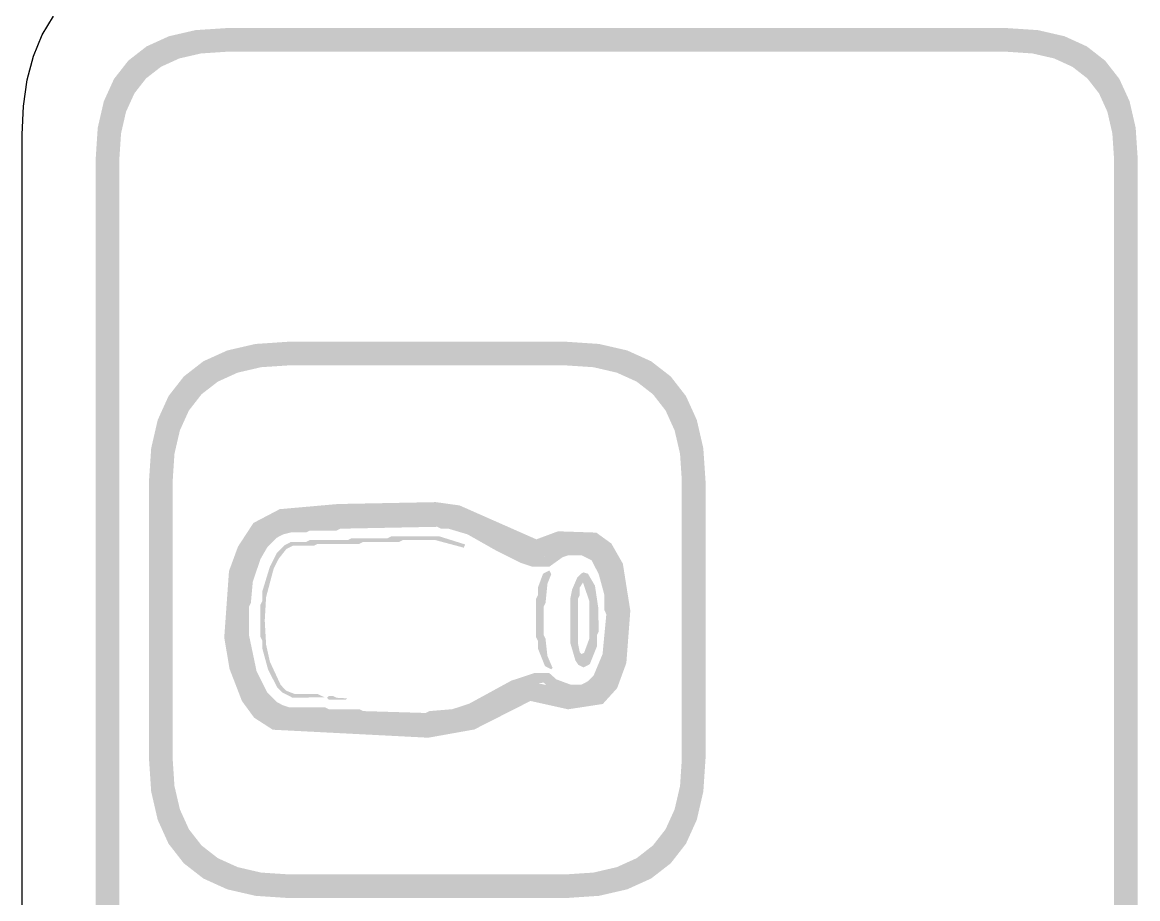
# Model space of a CAD drawing. Header units: millimetres. Extents: x 6 to 441, y 6 to 299.
# Drawn here: x 235.96 to 254.8, y 84.09 to 98.9 of the extents above; entities that cross this region are included whole.
import ezdxf

# ---------------------------------------------------------------- set-up
doc = ezdxf.new("R2010")
doc.units = ezdxf.units.MM
doc.layers.add('CUT', color=1, linetype='Continuous')
doc.layers.add('RASTER', color=7, linetype='Continuous')

msp = doc.modelspace()

# ---------------------------------------------------------------- hatches: boundary and pattern name
at = {"layer": 'RASTER'}
h = msp.add_hatch(color=7, dxfattribs=at)
h.paths.add_polyline_path([(252.6, 98.8), (253.116, 98.766), (253.563, 98.663), (253.941, 98.491), (254.25, 98.25), (254.491, 97.941), (254.663, 97.563), (254.766, 97.116), (254.8, 96.6), (254.8, 39.4), (254.766, 38.884), (254.663, 38.438), (254.491, 38.059), (254.25, 37.75), (253.941, 37.509), (253.563, 37.337), (253.116, 37.234), (252.6, 37.2), (239.4, 37.2), (238.884, 37.234), (238.438, 37.338), (238.059, 37.509), (237.75, 37.75), (237.509, 38.059), (237.338, 38.438), (237.234, 38.884), (237.2, 39.4), (237.2, 96.6), (237.234, 97.116), (237.337, 97.563), (237.509, 97.941), (237.75, 98.25), (238.059, 98.491), (238.438, 98.663), (238.884, 98.766), (239.4, 98.8)])
h.paths.add_polyline_path([(252.6, 98.4), (239.4, 98.4), (238.978, 98.372), (238.613, 98.288), (238.303, 98.147), (238.05, 97.95), (237.853, 97.697), (237.712, 97.387), (237.628, 97.022), (237.6, 96.6), (237.6, 39.4), (237.628, 38.978), (237.712, 38.612), (237.853, 38.303), (238.05, 38.05), (238.303, 37.853), (238.613, 37.713), (238.978, 37.628), (239.4, 37.6), (252.6, 37.6), (253.022, 37.628), (253.388, 37.713), (253.697, 37.853), (253.95, 38.05), (254.147, 38.303), (254.288, 38.612), (254.372, 38.978), (254.4, 39.4), (254.4, 96.6), (254.372, 97.022), (254.288, 97.387), (254.147, 97.697), (253.95, 97.95), (253.697, 98.147), (253.388, 98.288), (253.022, 98.372), (252.6, 98.4)], flags=0)
h = msp.add_hatch(color=7, dxfattribs=at)
h.paths.add_polyline_path([(245.15, 93.5), (245.701, 93.463), (246.178, 93.353), (246.582, 93.17), (246.913, 92.913), (247.17, 92.582), (247.353, 92.178), (247.463, 91.701), (247.5, 91.15), (247.5, 86.45), (247.463, 85.899), (247.353, 85.422), (247.17, 85.018), (246.913, 84.687), (246.582, 84.43), (246.178, 84.247), (245.701, 84.137), (245.15, 84.1), (240.45, 84.1), (239.899, 84.137), (239.422, 84.247), (239.018, 84.43), (238.687, 84.688), (238.43, 85.018), (238.247, 85.422), (238.137, 85.899), (238.1, 86.45), (238.1, 91.15), (238.137, 91.701), (238.247, 92.178), (238.43, 92.582), (238.688, 92.913), (239.018, 93.17), (239.422, 93.353), (239.899, 93.463), (240.45, 93.5)])
h.paths.add_polyline_path([(245.15, 93.1), (240.45, 93.1), (239.993, 93.07), (239.597, 92.978), (239.262, 92.826), (238.988, 92.613), (238.774, 92.338), (238.622, 92.003), (238.53, 91.607), (238.5, 91.15), (238.5, 86.45), (238.53, 85.993), (238.622, 85.597), (238.774, 85.262), (238.988, 84.988), (239.262, 84.774), (239.597, 84.622), (239.993, 84.53), (240.45, 84.5), (245.15, 84.5), (245.607, 84.53), (246.003, 84.622), (246.338, 84.774), (246.612, 84.988), (246.826, 85.262), (246.978, 85.597), (247.07, 85.993), (247.1, 86.45), (247.1, 91.15), (247.07, 91.607), (246.978, 92.003), (246.826, 92.338), (246.613, 92.612), (246.338, 92.826), (246.003, 92.978), (245.607, 93.07), (245.15, 93.1)], flags=0)
h = msp.add_hatch(color=7, dxfattribs=at)
h.paths.add_polyline_path([(246.23, 88.954), (246.163, 88.072), (246.007, 87.646), (245.765, 87.379), (245.178, 87.289), (244.543, 87.43), (243.594, 86.948), (242.817, 86.809), (240.191, 86.944), (239.876, 87.147), (239.67, 87.429), (239.46, 87.974), (239.371, 88.503), (239.451, 89.624), (239.603, 90.038), (239.864, 90.438), (240.308, 90.671), (241.289, 90.758), (242.945, 90.79), (243.346, 90.734), (244.643, 90.161), (245.009, 90.297), (245.655, 90.275), (245.909, 90.091), (246.104, 89.75)])
h.paths.add_polyline_path([(245.908, 88.941), (245.797, 89.642), (245.665, 89.872), (245.546, 89.958), (245.062, 89.975), (244.632, 89.815), (243.257, 90.424), (242.926, 90.47), (241.307, 90.438), (240.4, 90.358), (240.086, 90.193), (239.891, 89.893), (239.767, 89.556), (239.693, 88.519), (239.771, 88.059), (239.953, 87.583), (240.1, 87.384), (240.292, 87.259), (242.797, 87.131), (243.491, 87.255), (244.501, 87.768), (245.189, 87.614), (245.604, 87.678), (245.728, 87.815), (245.847, 88.141), (245.908, 88.941)], flags=0)
h = msp.add_hatch(color=7, dxfattribs=at)
h.paths.add_polyline_path([(245.976, 89.144), (245.986, 88.479), (245.954, 88.415), (245.954, 88.286), (245.858, 87.933), (245.739, 87.699), (245.674, 87.634), (245.504, 87.548), (245.28, 87.516), (245.215, 87.548), (245.055, 87.548), (244.885, 87.634), (244.766, 87.74), (244.509, 87.708), (244.114, 87.525), (243.449, 87.162), (243, 87.066), (241.972, 87.066), (241.908, 87.098), (241.234, 87.098), (241.17, 87.13), (240.495, 87.13), (240.335, 87.162), (240.165, 87.249), (239.94, 87.474), (239.725, 87.933), (239.628, 88.35), (239.628, 88.575), (239.596, 88.639), (239.596, 88.961), (239.628, 89.025), (239.66, 89.442), (239.757, 89.763), (239.94, 90.126), (240.132, 90.319), (240.303, 90.405), (240.559, 90.47), (241.523, 90.502), (241.587, 90.534), (243.096, 90.534), (243.546, 90.405), (244.445, 89.924), (244.669, 89.86), (244.788, 89.869), (244.885, 89.966), (245.055, 90.052), (245.408, 90.084), (245.674, 89.966), (245.771, 89.837), (245.922, 89.474)])
h.paths.add_polyline_path([(245.825, 88.896), (245.793, 88.961), (245.793, 89.217), (245.697, 89.571), (245.578, 89.805), (245.408, 89.892), (245.183, 89.892), (245.087, 89.86), (244.862, 89.699), (244.573, 89.699), (244.38, 89.763), (243.973, 89.966), (243.481, 90.245), (243.16, 90.341), (243.032, 90.341), (242.968, 90.373), (241.33, 90.341), (241.266, 90.309), (240.816, 90.309), (240.752, 90.277), (240.495, 90.277), (240.367, 90.245), (240.261, 90.19), (240.1, 90.03), (239.982, 89.827), (239.853, 89.442), (239.821, 89.089), (239.789, 89.025), (239.789, 88.543), (239.917, 87.933), (240.1, 87.57), (240.261, 87.41), (240.367, 87.355), (240.463, 87.323), (241.073, 87.323), (241.137, 87.291), (241.651, 87.291), (241.715, 87.259), (242.775, 87.227), (242.839, 87.259), (243.225, 87.291), (243.514, 87.387), (244.22, 87.773), (244.605, 87.901), (244.862, 87.901), (244.981, 87.795), (245.215, 87.708), (245.408, 87.708), (245.514, 87.763), (245.61, 87.859), (245.761, 88.222)], flags=0)
h.paths.add_polyline_path([(245.687, 89.015), (245.697, 88.607), (245.665, 88.543), (245.665, 88.35), (245.546, 88.052), (245.44, 87.997), (245.353, 88.039), (245.302, 88.116), (245.215, 88.415), (245.215, 89.153), (245.247, 89.314), (245.334, 89.516), (245.398, 89.58), (245.44, 89.603), (245.514, 89.58), (245.633, 89.378)], flags=0)
h.paths.add_polyline_path([(245.536, 89.121), (245.43, 89.433), (245.376, 89.346), (245.376, 89.217), (245.344, 89.153), (245.344, 88.415), (245.376, 88.254), (245.408, 88.222), (245.45, 88.245), (245.536, 88.479)], flags=0)
h.paths.add_polyline_path([(244.917, 87.988), (244.894, 87.965), (244.788, 88.02), (244.669, 88.318), (244.669, 88.447), (244.637, 88.511), (244.637, 89.153), (244.669, 89.217), (244.669, 89.346), (244.756, 89.58), (244.862, 89.635), (244.894, 89.571), (244.83, 89.41), (244.798, 89.089), (244.766, 89.025), (244.766, 88.543), (244.798, 88.479), (244.83, 88.19)], flags=0)
h.paths.add_polyline_path([(243.44, 90.075), (243.417, 90.02), (242.936, 90.149), (242.39, 90.149), (242.325, 90.116), (241.715, 90.116), (241.651, 90.084), (240.945, 90.084), (240.881, 90.052), (240.527, 90.052), (240.421, 89.998), (240.293, 89.837), (240.206, 89.667), (240.078, 89.185), (240.055, 88.79), (240.078, 88.383), (240.142, 88.094), (240.325, 87.699), (240.421, 87.602), (240.559, 87.548), (240.945, 87.548), (241.064, 87.493), (240.527, 87.484), (240.357, 87.57), (240.261, 87.667), (240.11, 87.965), (240.014, 88.318), (240.014, 88.447), (239.982, 88.511), (239.982, 89.057), (240.014, 89.121), (240.014, 89.282), (240.142, 89.699), (240.261, 89.933), (240.389, 90.062), (240.495, 90.116), (240.752, 90.116), (240.816, 90.149), (241.459, 90.149), (241.523, 90.181), (242.133, 90.181), (242.197, 90.213), (243, 90.213)], flags=0)
h.paths.add_polyline_path([(241.449, 87.474), (241.426, 87.451), (241.137, 87.451), (241.105, 87.484), (241.137, 87.516), (241.202, 87.516), (241.266, 87.484)], flags=0)

# ---------------------------------------------------------------- linework, layer by layer
at = {"layer": 'CUT'}
msp.add_lwpolyline([(236.488, 36.997), (236.297, 37.315), (236.149, 37.675), (236.044, 38.075), (235.981, 38.517), (235.96, 38.999), (235.96, 97.001), (235.981, 97.483), (236.044, 97.925), (236.149, 98.325), (236.297, 98.685), (236.488, 99.003)], dxfattribs=at)

doc.saveas('drawing.dxf')
